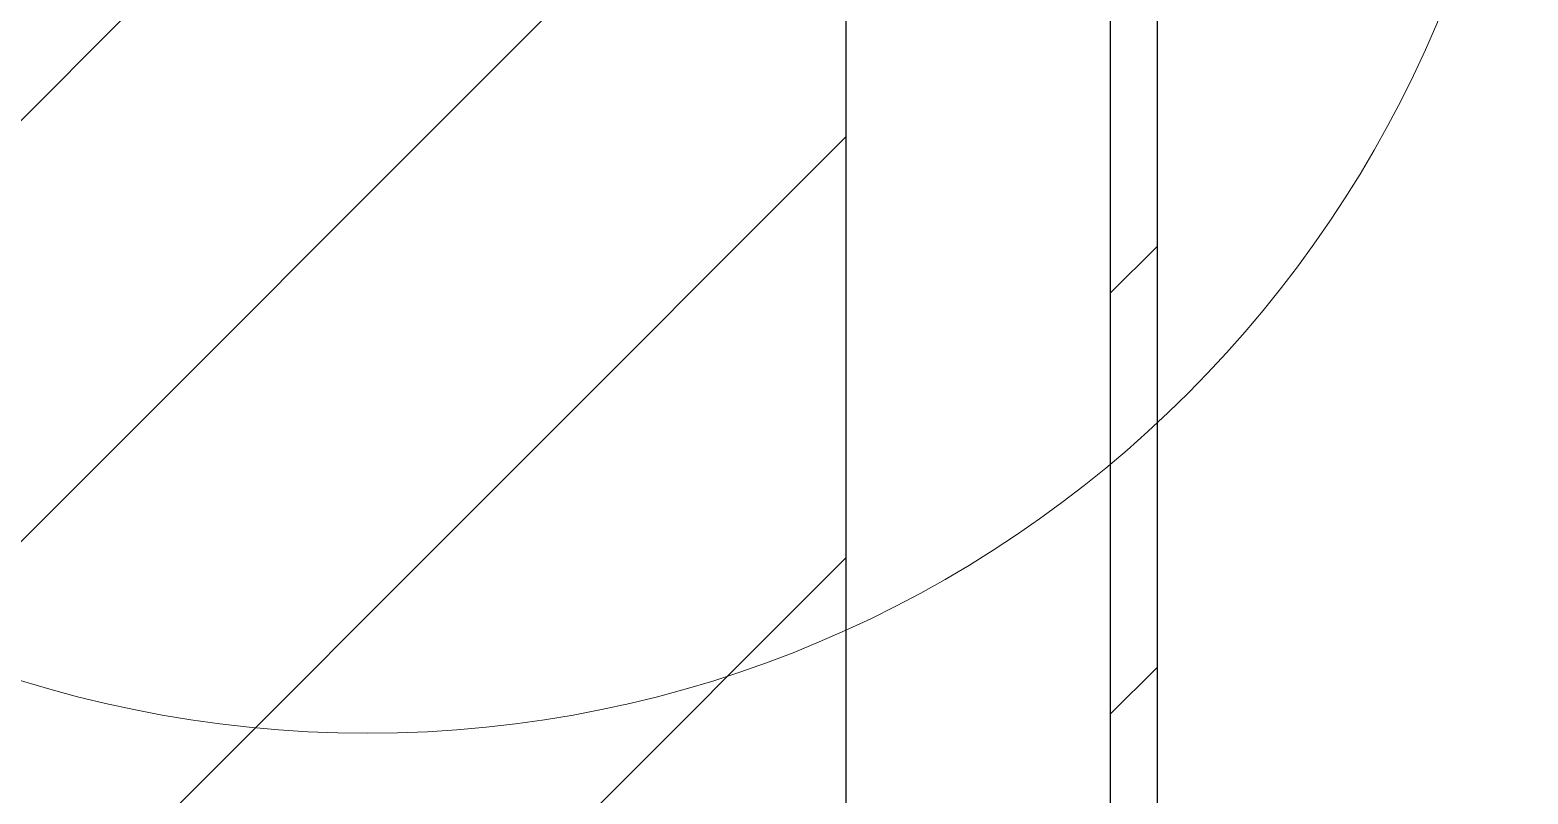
# Paper-space layout 'Sheet12' of a CAD drawing. Header units: millimetres. Extents: x 2 to 418, y -7 to 305.
# Drawn here: x 147.95 to 163.94, y 261.91 to 270.05 of the extents above; entities that cross this region are included whole.
import ezdxf

# ---------------------------------------------------------------- set-up
doc = ezdxf.new("R2010")
doc.units = ezdxf.units.MM

psp = doc.layouts.new('Sheet12')

# ---------------------------------------------------------------- hatches: boundary and pattern name
at = {"linetype": 'Continuous', "lineweight": 18}
h = psp.add_hatch(dxfattribs=at)
h.set_pattern_fill('ANSI32', style=0)
h.paths.add_polyline_path([(159.9829, 197.1819), (159.9829, 275.5665), (159.4829, 275.5665), (159.4829, 197.1819)], flags=0)
h = psp.add_hatch(dxfattribs=at)
h.set_pattern_fill('ANSI31', style=0)
edge = h.paths.add_edge_path(flags=0)
edge.add_line((149.1162, 272.6499), (149.1162, 270.6332))
edge.add_line((149.1162, 270.6332), (146.4509, 270.6332))
edge.add_line((146.4509, 270.6332), (146.4509, 186.0178))
edge.add_line((146.4509, 186.0178), (148.8637, 186.0178))
edge.add_line((148.8637, 186.0178), (148.8637, 104.2686))
edge.add_line((148.8637, 104.2686), (149.1162, 104.2686))
edge.add_line((149.1162, 104.2686), (149.1162, 102.2519))
edge.add_line((149.1162, 102.2519), (149.963, 101.615))
edge.add_ellipse((151.5482, 102.6687), major_axis=(-2.1757, 0), ratio=0.7071068, start_angle=43.22853, end_angle=68.41854)
edge.add_line((150.748, 101.2381), (150.748, 102.5563))
edge.add_ellipse((151.5482, 102.6687), major_axis=(-0.8159, 0), ratio=0.7071068, start_angle=-11.22708, end_angle=11.22708, ccw=False)
edge.add_line((150.748, 102.781), (150.748, 104.2686))
edge.add_line((150.748, 104.2686), (152.3797, 104.2686))
edge.add_line((152.3797, 104.2686), (152.3797, 101.247))
edge.add_ellipse((151.5482, 102.6687), major_axis=(2.1757, 0), ratio=0.7071068, start_angle=292.46855, end_angle=316.77147)
edge.add_line((153.1335, 101.615), (154.0115, 102.2754))
edge.add_line((154.0115, 102.2754), (154.0115, 104.2686))
edge.add_line((154.0115, 104.2686), (154.2483, 104.2686))
edge.add_line((154.2483, 104.2686), (154.2483, 186.0178))
edge.add_line((154.2483, 186.0178), (156.6612, 186.0178))
edge.add_line((156.6612, 186.0178), (156.6612, 270.6332))
edge.add_line((156.6612, 270.6332), (154.0115, 270.6332))
edge.add_line((154.0115, 270.6332), (154.0115, 272.6264))
edge.add_line((154.0115, 272.6264), (153.1335, 273.2868))
edge.add_ellipse((151.5482, 272.2331), major_axis=(2.1757, 0), ratio=0.7071068, start_angle=43.22853, end_angle=67.53145)
edge.add_line((152.3797, 273.6548), (152.3797, 270.6332))
edge.add_line((152.3797, 270.6332), (150.748, 270.6332))
edge.add_line((150.748, 270.6332), (150.748, 272.1208))
edge.add_ellipse((151.5482, 272.2331), major_axis=(-0.8159, 0), ratio=0.7071068, start_angle=-11.22708, end_angle=11.22708, ccw=False)
edge.add_line((150.748, 272.3455), (150.748, 273.6637))
edge.add_ellipse((151.5482, 272.2331), major_axis=(-2.1757, 0), ratio=0.7071068, start_angle=291.58146, end_angle=316.77147)
edge.add_line((149.963, 273.2868), (149.1162, 272.6499))

# ---------------------------------------------------------------- linework, layer by layer
at = {"color": 7, "linetype": 'Continuous', "lineweight": 25}
for p, q in [((159.4829, 275.5665), (159.4829, 197.1819)), ((159.9829, 275.5665), (159.9829, 197.1819)), ((156.6612, 270.6332), (156.6612, 186.0178))]:
    psp.add_line(p, q, dxfattribs=at)
at = {"color": 7, "linetype": 'Continuous', "lineweight": 18}
psp.add_circle((151.556, 274.9388), 12.3854, dxfattribs=at)

doc.saveas('drawing.dxf')
